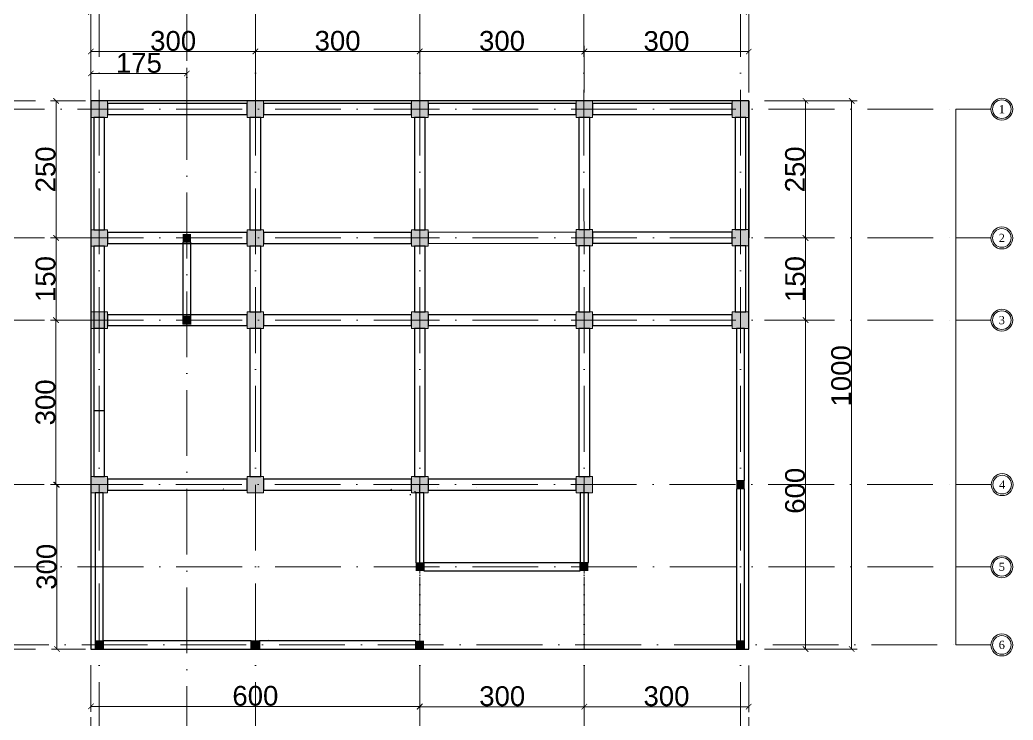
# Model space of a CAD drawing. Header units: millimetres. Extents: x -12161372 to 46643, y -9506984 to 15358.
# Drawn here: x 21559 to 23371, y 5162 to 6440 of the extents above; entities that cross this region are included whole.
import ezdxf

# ---------------------------------------------------------------- set-up
doc = ezdxf.new("R2010")
doc.units = ezdxf.units.MM
doc.linetypes.add('ACAD_ISO10W100', pattern=[18, 12, -3, 0, -3])
for name, color, linetype, lineweight in [('dimensi', 50, 'Continuous', 5), ('kolom', 150, 'Continuous', 13), ('teks', 255, 'Continuous', 5)]:
    doc.layers.add(name, color=color, linetype=linetype, lineweight=lineweight)
doc.layers.add('lahan', color=253, linetype='Continuous', plot=False)
for name, color, linetype in [('lantai', 9, 'Continuous'), ('RING BALOK', 7, 'Continuous'), ('sloof', 7, 'Continuous')]:
    doc.layers.add(name, color=color, linetype=linetype)
doc.styles.get("Standard").update_dxf_attribs({"font": 'arial.ttf'})
doc.styles.add('teks2', font='times.ttf', dxfattribs={"height": 15})
doc.dimstyles.new('ISO-25', dxfattribs={"dimtxt": 4.5, "dimasz": 10, "dimexe": 10, "dimexo": 10, "dimtad": 1, "dimtxsty": 'Standard', "dimblk": 'ARCHTICK', "dimcen": 2.5, "dimclrt": 256, "dimadec": 0, "dimazin": 0, "dimtfac": 1, "dimtmove": 0, "dimatfit": 3, "dimfxl": 75, "dimfxlon": 1, "dimtfillclr": 256, "dimlwd": -1, "dimlwe": -1, "dimarcsym": 0})

# ---------------------------------------------------------------- blocks, each defined once
blk = doc.blocks.new('_ArchTick')
at = {"color": 0, "linetype": 'ByBlock', "const_width": 0.15}
blk.add_lwpolyline([(-0.5, -0.5), (0.5, 0.5)], dxfattribs=at)
blk = doc.blocks.new('*D216')
at = {"layer": 'Defpoints', "color": 0, "ltscale": 10, "transparency": 16777216}
for p in [(22888.8, 6291.8), (22888.8, 5291.8), (23076.6, 5291.8)]:
    blk.add_point(p, dxfattribs=at)
at = {"layer": 'dimensi', "color": 0, "ltscale": 10, "transparency": 16777216}
for p, q in [((23001.6, 6291.8), (23086.6, 6291.8)), ((23076.6, 6291.8), (23076.6, 5291.8)), ((23001.6, 5291.8), (23086.6, 5291.8))]:
    blk.add_line(p, q, dxfattribs=at)
at = {"layer": 'dimensi', "color": 0, "ltscale": 10, "transparency": 16777216, "xscale": 10, "yscale": 10, "zscale": 10}
for p, rotation in [((23076.6, 6291.8), 90), ((23076.6, 5291.8), 270)]:
    blk.add_blockref('_ArchTick', p, dxfattribs=dict(at, rotation=rotation))
at = {"layer": 'dimensi', "ltscale": 10, "transparency": 16777216, "insert": (23057.6, 5790.2), "char_height": 4.5, "attachment_point": 5, "rotation": 90}
blk.add_mtext('{\\H8x;1000}', dxfattribs=at)
blk = doc.blocks.new('*D217')
at = {"layer": 'Defpoints', "color": 0, "ltscale": 10, "transparency": 16777216}
for p in [(22888.8, 5891.8), (22881.3, 5291.8), (22992.5, 5291.8)]:
    blk.add_point(p, dxfattribs=at)
at = {"layer": 'dimensi', "color": 0, "ltscale": 10, "transparency": 16777216}
for p, q in [((22917.5, 5891.8), (23002.5, 5891.8)), ((22992.5, 5891.8), (22992.5, 5291.8)), ((22917.5, 5291.8), (23002.5, 5291.8))]:
    blk.add_line(p, q, dxfattribs=at)
at = {"layer": 'dimensi', "color": 0, "ltscale": 10, "transparency": 16777216, "xscale": 10, "yscale": 10, "zscale": 10}
for p, rotation in [((22992.5, 5891.8), 90), ((22992.5, 5291.8), 270)]:
    blk.add_blockref('_ArchTick', p, dxfattribs=dict(at, rotation=rotation))
at = {"layer": 'dimensi', "ltscale": 10, "transparency": 16777216, "insert": (22973.5, 5580.5), "char_height": 4.5, "attachment_point": 5, "rotation": 90}
blk.add_mtext('{\\H8x;600}', dxfattribs=at)
blk = doc.blocks.new('*D218')
at = {"layer": 'Defpoints', "color": 0, "ltscale": 10, "transparency": 16777216}
for p in [(21988.8, 6382), (21688.8, 6291.8), (21988.8, 6291.8)]:
    blk.add_point(p, dxfattribs=at)
at = {"layer": 'dimensi', "color": 0, "ltscale": 10, "transparency": 16777216}
for p, q in [((21688.8, 6307), (21688.8, 6392)), ((21688.8, 6382), (21988.8, 6382)), ((21988.8, 6307), (21988.8, 6392))]:
    blk.add_line(p, q, dxfattribs=at)
at = {"layer": 'dimensi', "color": 0, "ltscale": 10, "transparency": 16777216, "xscale": 10, "yscale": 10, "zscale": 10, "rotation": 180}
blk.add_blockref('_ArchTick', (21688.8, 6382), dxfattribs=at)
at = {"layer": 'dimensi', "color": 0, "ltscale": 10, "transparency": 16777216, "xscale": 10, "yscale": 10, "zscale": 10}
blk.add_blockref('_ArchTick', (21988.8, 6382), dxfattribs=at)
at = {"layer": 'dimensi', "ltscale": 10, "transparency": 16777216, "insert": (21838.8, 6401), "char_height": 4.5, "attachment_point": 5}
blk.add_mtext('{\\H8x;300}', dxfattribs=at)
blk = doc.blocks.new('*D219')
at = {"layer": 'Defpoints', "color": 0, "ltscale": 10, "transparency": 16777216}
for p in [(22288.8, 6382.1), (21988.8, 6291.8), (22288.8, 6291.8)]:
    blk.add_point(p, dxfattribs=at)
at = {"layer": 'dimensi', "color": 0, "ltscale": 10, "transparency": 16777216}
for p, q in [((21988.8, 6307.1), (21988.8, 6392.1)), ((21988.8, 6382.1), (22288.8, 6382.1)), ((22288.8, 6307.1), (22288.8, 6392.1))]:
    blk.add_line(p, q, dxfattribs=at)
at = {"layer": 'dimensi', "color": 0, "ltscale": 10, "transparency": 16777216, "xscale": 10, "yscale": 10, "zscale": 10, "rotation": 180}
blk.add_blockref('_ArchTick', (21988.8, 6382.1), dxfattribs=at)
at = {"layer": 'dimensi', "color": 0, "ltscale": 10, "transparency": 16777216, "xscale": 10, "yscale": 10, "zscale": 10}
blk.add_blockref('_ArchTick', (22288.8, 6382.1), dxfattribs=at)
at = {"layer": 'dimensi', "ltscale": 10, "transparency": 16777216, "insert": (22138.8, 6401.2), "char_height": 4.5, "attachment_point": 5}
blk.add_mtext('{\\H8x;300}', dxfattribs=at)
blk = doc.blocks.new('*D220')
at = {"layer": 'Defpoints', "color": 0, "ltscale": 10, "transparency": 16777216}
for p in [(22588.8, 6382.1), (22288.8, 6291.8), (22588.8, 6291.8)]:
    blk.add_point(p, dxfattribs=at)
at = {"layer": 'dimensi', "color": 0, "ltscale": 10, "transparency": 16777216}
for p, q in [((22288.8, 6307.1), (22288.8, 6392.1)), ((22288.8, 6382.1), (22588.8, 6382.1)), ((22588.8, 6307.1), (22588.8, 6392.1))]:
    blk.add_line(p, q, dxfattribs=at)
at = {"layer": 'dimensi', "color": 0, "ltscale": 10, "transparency": 16777216, "xscale": 10, "yscale": 10, "zscale": 10, "rotation": 180}
blk.add_blockref('_ArchTick', (22288.8, 6382.1), dxfattribs=at)
at = {"layer": 'dimensi', "color": 0, "ltscale": 10, "transparency": 16777216, "xscale": 10, "yscale": 10, "zscale": 10}
blk.add_blockref('_ArchTick', (22588.8, 6382.1), dxfattribs=at)
at = {"layer": 'dimensi', "ltscale": 10, "transparency": 16777216, "insert": (22438.8, 6401.1), "char_height": 4.5, "attachment_point": 5}
blk.add_mtext('{\\H8x;300}', dxfattribs=at)
blk = doc.blocks.new('*D221')
at = {"layer": 'Defpoints', "color": 0, "ltscale": 10, "transparency": 16777216}
for p in [(22888.8, 6381.8), (22588.8, 6292.4), (22888.8, 6291.8)]:
    blk.add_point(p, dxfattribs=at)
at = {"layer": 'dimensi', "color": 0, "ltscale": 10, "transparency": 16777216}
for p, q in [((22588.8, 6306.8), (22588.8, 6391.8)), ((22588.8, 6381.8), (22888.8, 6381.8)), ((22888.8, 6306.8), (22888.8, 6391.8))]:
    blk.add_line(p, q, dxfattribs=at)
at = {"layer": 'dimensi', "color": 0, "ltscale": 10, "transparency": 16777216, "xscale": 10, "yscale": 10, "zscale": 10, "rotation": 180}
blk.add_blockref('_ArchTick', (22588.8, 6381.8), dxfattribs=at)
at = {"layer": 'dimensi', "color": 0, "ltscale": 10, "transparency": 16777216, "xscale": 10, "yscale": 10, "zscale": 10}
blk.add_blockref('_ArchTick', (22888.8, 6381.8), dxfattribs=at)
at = {"layer": 'dimensi', "ltscale": 10, "transparency": 16777216, "insert": (22738.8, 6400.8), "char_height": 4.5, "attachment_point": 5}
blk.add_mtext('{\\H8x;300}', dxfattribs=at)
blk = doc.blocks.new('*D222')
at = {"layer": 'Defpoints', "color": 0, "ltscale": 10, "transparency": 16777216}
for p in [(22888.8, 6454), (21688.8, 6291.8), (22888.8, 6291.8)]:
    blk.add_point(p, dxfattribs=at)
at = {"layer": 'dimensi', "color": 0, "ltscale": 10, "transparency": 16777216}
for p, q in [((21688.8, 6379), (21688.8, 6464)), ((21688.8, 6454), (22888.8, 6454)), ((22888.8, 6379), (22888.8, 6464))]:
    blk.add_line(p, q, dxfattribs=at)
at = {"layer": 'dimensi', "color": 0, "ltscale": 10, "transparency": 16777216, "xscale": 10, "yscale": 10, "zscale": 10, "rotation": 180}
blk.add_blockref('_ArchTick', (21688.8, 6454), dxfattribs=at)
at = {"layer": 'dimensi', "color": 0, "ltscale": 10, "transparency": 16777216, "xscale": 10, "yscale": 10, "zscale": 10}
blk.add_blockref('_ArchTick', (22888.8, 6454), dxfattribs=at)
at = {"layer": 'dimensi', "ltscale": 10, "transparency": 16777216, "insert": (22287.1, 6473), "char_height": 4.5, "attachment_point": 5}
blk.add_mtext('{\\H8x;1200}', dxfattribs=at)
blk = doc.blocks.new('*D215')
at = {"layer": 'Defpoints', "color": 0, "ltscale": 10, "transparency": 16777216}
for p in [(21688.8, 6291.8), (21625.3, 6041.8), (21688.8, 6041.8)]:
    blk.add_point(p, dxfattribs=at)
at = {"layer": 'dimensi', "color": 0, "ltscale": 10, "transparency": 16777216}
for p, q in [((21678.8, 6291.8), (21615.3, 6291.8)), ((21625.3, 6291.8), (21625.3, 6041.8)), ((21678.8, 6041.8), (21615.3, 6041.8))]:
    blk.add_line(p, q, dxfattribs=at)
at = {"layer": 'dimensi', "color": 0, "ltscale": 10, "transparency": 16777216, "xscale": 10, "yscale": 10, "zscale": 10}
for p, rotation in [((21625.3, 6291.8), 90), ((21625.3, 6041.8), 270)]:
    blk.add_blockref('_ArchTick', p, dxfattribs=dict(at, rotation=rotation))
at = {"layer": 'dimensi', "ltscale": 10, "transparency": 16777216, "insert": (21606.2, 6166.8), "char_height": 4.5, "attachment_point": 5, "rotation": 90}
blk.add_mtext('{\\H8x;250}', dxfattribs=at)
blk = doc.blocks.new('*D223')
at = {"layer": 'Defpoints', "color": 0, "ltscale": 10, "transparency": 16777216}
for p in [(21688.8, 5291.8), (22888.8, 5291.8), (22888.8, 5092.5)]:
    blk.add_point(p, dxfattribs=at)
at = {"layer": 'dimensi', "color": 0, "ltscale": 10, "transparency": 16777216}
for p, q in [((21688.8, 5167.5), (21688.8, 5082.5)), ((22888.8, 5167.5), (22888.8, 5082.5)), ((21688.8, 5092.5), (22888.8, 5092.5))]:
    blk.add_line(p, q, dxfattribs=at)
at = {"layer": 'dimensi', "color": 0, "ltscale": 10, "transparency": 16777216, "xscale": 10, "yscale": 10, "zscale": 10, "rotation": 180}
blk.add_blockref('_ArchTick', (21688.8, 5092.5), dxfattribs=at)
at = {"layer": 'dimensi', "color": 0, "ltscale": 10, "transparency": 16777216, "xscale": 10, "yscale": 10, "zscale": 10}
blk.add_blockref('_ArchTick', (22888.8, 5092.5), dxfattribs=at)
at = {"layer": 'dimensi', "ltscale": 10, "transparency": 16777216, "insert": (22293.6, 5111.5), "char_height": 4.5, "attachment_point": 5}
blk.add_mtext('{\\H8x;1200}', dxfattribs=at)
blk = doc.blocks.new('*D224')
at = {"layer": 'Defpoints', "color": 0, "ltscale": 10, "transparency": 16777216}
for p in [(21688.8, 5291.8), (22288.8, 5291.1), (21688.8, 5187.2)]:
    blk.add_point(p, dxfattribs=at)
at = {"layer": 'dimensi', "color": 0, "ltscale": 10, "transparency": 16777216}
for p, q in [((21688.8, 5262.2), (21688.8, 5177.2)), ((22288.8, 5262.2), (22288.8, 5177.2)), ((22288.8, 5187.2), (21688.8, 5187.2))]:
    blk.add_line(p, q, dxfattribs=at)
at = {"layer": 'dimensi', "color": 0, "ltscale": 10, "transparency": 16777216, "xscale": 10, "yscale": 10, "zscale": 10, "rotation": 180}
blk.add_blockref('_ArchTick', (21688.8, 5187.2), dxfattribs=at)
at = {"layer": 'dimensi', "color": 0, "ltscale": 10, "transparency": 16777216, "xscale": 10, "yscale": 10, "zscale": 10}
blk.add_blockref('_ArchTick', (22288.8, 5187.2), dxfattribs=at)
at = {"layer": 'dimensi', "ltscale": 10, "transparency": 16777216, "insert": (21988.8, 5206.2), "char_height": 4.5, "attachment_point": 5}
blk.add_mtext('{\\H8x;600}', dxfattribs=at)
blk = doc.blocks.new('*D225')
at = {"layer": 'Defpoints', "color": 0, "ltscale": 10, "transparency": 16777216}
for p in [(21688.8, 6041.8), (21625.2, 5891.8), (21688.8, 5891.8)]:
    blk.add_point(p, dxfattribs=at)
at = {"layer": 'dimensi', "color": 0, "ltscale": 10, "transparency": 16777216}
for p, q in [((21678.8, 6041.8), (21615.2, 6041.8)), ((21625.2, 6041.8), (21625.2, 5891.8)), ((21678.8, 5891.8), (21615.2, 5891.8))]:
    blk.add_line(p, q, dxfattribs=at)
at = {"layer": 'dimensi', "color": 0, "ltscale": 10, "transparency": 16777216, "xscale": 10, "yscale": 10, "zscale": 10}
for p, rotation in [((21625.2, 6041.8), 90), ((21625.2, 5891.8), 270)]:
    blk.add_blockref('_ArchTick', p, dxfattribs=dict(at, rotation=rotation))
at = {"layer": 'dimensi', "ltscale": 10, "transparency": 16777216, "insert": (21606.2, 5966.8), "char_height": 4.5, "attachment_point": 5, "rotation": 90}
blk.add_mtext('{\\H8x;150}', dxfattribs=at)
blk = doc.blocks.new('*D226')
at = {"layer": 'Defpoints', "color": 0, "ltscale": 10, "transparency": 16777216}
for p in [(21688.8, 5891.8), (21625, 5591.8), (21688.8, 5591.8)]:
    blk.add_point(p, dxfattribs=at)
at = {"layer": 'dimensi', "color": 0, "ltscale": 10, "transparency": 16777216}
for p, q in [((21678.8, 5891.8), (21615, 5891.8)), ((21625, 5891.8), (21625, 5591.8)), ((21678.8, 5591.8), (21615, 5591.8))]:
    blk.add_line(p, q, dxfattribs=at)
at = {"layer": 'dimensi', "color": 0, "ltscale": 10, "transparency": 16777216, "xscale": 10, "yscale": 10, "zscale": 10}
for p, rotation in [((21625, 5891.8), 90), ((21625, 5591.8), 270)]:
    blk.add_blockref('_ArchTick', p, dxfattribs=dict(at, rotation=rotation))
at = {"layer": 'dimensi', "ltscale": 10, "transparency": 16777216, "insert": (21605.9, 5741.8), "char_height": 4.5, "attachment_point": 5, "rotation": 90}
blk.add_mtext('{\\H8x;300}', dxfattribs=at)
blk = doc.blocks.new('*D227')
at = {"layer": 'Defpoints', "color": 0, "ltscale": 10, "transparency": 16777216}
for p in [(21688.8, 5591.8), (21626.9, 5291.8), (21688.8, 5291.8)]:
    blk.add_point(p, dxfattribs=at)
at = {"layer": 'dimensi', "color": 0, "ltscale": 10, "transparency": 16777216}
for p, q in [((21678.8, 5591.8), (21616.9, 5591.8)), ((21626.9, 5591.8), (21626.9, 5291.8)), ((21678.8, 5291.8), (21616.9, 5291.8))]:
    blk.add_line(p, q, dxfattribs=at)
at = {"layer": 'dimensi', "color": 0, "ltscale": 10, "transparency": 16777216, "xscale": 10, "yscale": 10, "zscale": 10}
for p, rotation in [((21626.9, 5591.8), 90), ((21626.9, 5291.8), 270)]:
    blk.add_blockref('_ArchTick', p, dxfattribs=dict(at, rotation=rotation))
at = {"layer": 'dimensi', "ltscale": 10, "transparency": 16777216, "insert": (21607.9, 5441.8), "char_height": 4.5, "attachment_point": 5, "rotation": 90}
blk.add_mtext('{\\H8x;300}', dxfattribs=at)
blk = doc.blocks.new('*D228')
at = {"layer": 'Defpoints', "color": 0, "ltscale": 10, "transparency": 16777216}
for p in [(22888.8, 6291.8), (22888.8, 6041.8), (22992.4, 6041.8)]:
    blk.add_point(p, dxfattribs=at)
at = {"layer": 'dimensi', "color": 0, "ltscale": 10, "transparency": 16777216}
for p, q in [((22917.4, 6291.8), (23002.4, 6291.8)), ((22992.4, 6291.8), (22992.4, 6041.8)), ((22917.4, 6041.8), (23002.4, 6041.8))]:
    blk.add_line(p, q, dxfattribs=at)
at = {"layer": 'dimensi', "color": 0, "ltscale": 10, "transparency": 16777216, "xscale": 10, "yscale": 10, "zscale": 10}
for p, rotation in [((22992.4, 6291.8), 90), ((22992.4, 6041.8), 270)]:
    blk.add_blockref('_ArchTick', p, dxfattribs=dict(at, rotation=rotation))
at = {"layer": 'dimensi', "ltscale": 10, "transparency": 16777216, "insert": (22973.4, 6166.8), "char_height": 4.5, "attachment_point": 5, "rotation": 90}
blk.add_mtext('{\\H8x;250}', dxfattribs=at)
blk = doc.blocks.new('*D229')
at = {"layer": 'Defpoints', "color": 0, "ltscale": 10, "transparency": 16777216}
for p in [(22888.8, 6041.8), (22888.8, 5891.8), (22992.7, 5891.8)]:
    blk.add_point(p, dxfattribs=at)
at = {"layer": 'dimensi', "color": 0, "ltscale": 10, "transparency": 16777216}
for p, q in [((22917.7, 6041.8), (23002.7, 6041.8)), ((22992.7, 6041.8), (22992.7, 5891.8)), ((22917.7, 5891.8), (23002.7, 5891.8))]:
    blk.add_line(p, q, dxfattribs=at)
at = {"layer": 'dimensi', "color": 0, "ltscale": 10, "transparency": 16777216, "xscale": 10, "yscale": 10, "zscale": 10}
for p, rotation in [((22992.7, 6041.8), 90), ((22992.7, 5891.8), 270)]:
    blk.add_blockref('_ArchTick', p, dxfattribs=dict(at, rotation=rotation))
at = {"layer": 'dimensi', "ltscale": 10, "transparency": 16777216, "insert": (22973.7, 5966.8), "char_height": 4.5, "attachment_point": 5, "rotation": 90}
blk.add_mtext('{\\H8x;150}', dxfattribs=at)
blk = doc.blocks.new('*D230')
at = {"layer": 'Defpoints', "color": 0, "ltscale": 10, "transparency": 16777216}
for p in [(21863.8, 6341.9), (21863.8, 6041.8), (21688.8, 5869.3)]:
    blk.add_point(p, dxfattribs=at)
at = {"layer": 'dimensi', "color": 0, "ltscale": 10, "transparency": 16777216}
for p, q in [((21688.8, 6266.9), (21688.8, 6351.9)), ((21863.8, 6266.9), (21863.8, 6351.9)), ((21688.8, 6341.9), (21863.8, 6341.9))]:
    blk.add_line(p, q, dxfattribs=at)
at = {"layer": 'dimensi', "color": 0, "ltscale": 10, "transparency": 16777216, "xscale": 10, "yscale": 10, "zscale": 10, "rotation": 180}
blk.add_blockref('_ArchTick', (21688.8, 6341.9), dxfattribs=at)
at = {"layer": 'dimensi', "color": 0, "ltscale": 10, "transparency": 16777216, "xscale": 10, "yscale": 10, "zscale": 10}
blk.add_blockref('_ArchTick', (21863.8, 6341.9), dxfattribs=at)
at = {"layer": 'dimensi', "ltscale": 10, "transparency": 16777216, "insert": (21776.3, 6360.9), "char_height": 4.5, "attachment_point": 5}
blk.add_mtext('{\\H8x;175}', dxfattribs=at)
blk = doc.blocks.new('*D231')
at = {"layer": 'Defpoints', "color": 0, "ltscale": 10, "transparency": 16777216}
for p in [(21688.8, 6291.8), (21513, 5291.8), (21696.3, 5291.8)]:
    blk.add_point(p, dxfattribs=at)
at = {"layer": 'dimensi', "color": 0, "ltscale": 10, "transparency": 16777216}
for p, q in [((21588, 6291.8), (21503, 6291.8)), ((21513, 6291.8), (21513, 5291.8)), ((21588, 5291.8), (21503, 5291.8))]:
    blk.add_line(p, q, dxfattribs=at)
at = {"layer": 'dimensi', "color": 0, "ltscale": 10, "transparency": 16777216, "xscale": 10, "yscale": 10, "zscale": 10}
for p, rotation in [((21513, 6291.8), 90), ((21513, 5291.8), 270)]:
    blk.add_blockref('_ArchTick', p, dxfattribs=dict(at, rotation=rotation))
at = {"layer": 'dimensi', "ltscale": 10, "transparency": 16777216, "insert": (21494, 5791.8), "char_height": 4.5, "attachment_point": 5, "rotation": 90}
blk.add_mtext('{\\H8x;1000}', dxfattribs=at)
blk = doc.blocks.new('*D232')
at = {"layer": 'Defpoints', "color": 0, "ltscale": 10, "transparency": 16777216}
for p in [(22588.8, 5291.1), (22888.8, 5291.1), (22588.8, 5186.6)]:
    blk.add_point(p, dxfattribs=at)
at = {"layer": 'dimensi', "color": 0, "ltscale": 10, "transparency": 16777216}
for p, q in [((22588.8, 5261.6), (22588.8, 5176.6)), ((22888.8, 5261.6), (22888.8, 5176.6)), ((22888.8, 5186.6), (22588.8, 5186.6))]:
    blk.add_line(p, q, dxfattribs=at)
at = {"layer": 'dimensi', "color": 0, "ltscale": 10, "transparency": 16777216, "xscale": 10, "yscale": 10, "zscale": 10, "rotation": 180}
blk.add_blockref('_ArchTick', (22588.8, 5186.6), dxfattribs=at)
at = {"layer": 'dimensi', "color": 0, "ltscale": 10, "transparency": 16777216, "xscale": 10, "yscale": 10, "zscale": 10}
blk.add_blockref('_ArchTick', (22888.8, 5186.6), dxfattribs=at)
at = {"layer": 'dimensi', "ltscale": 10, "transparency": 16777216, "insert": (22738.8, 5205.6), "char_height": 4.5, "attachment_point": 5}
blk.add_mtext('{\\H8x;300}', dxfattribs=at)
blk = doc.blocks.new('*D233')
at = {"layer": 'Defpoints', "color": 0, "ltscale": 10, "transparency": 16777216}
for p in [(22288.8, 5291.1), (22588.8, 5291.1), (22288.8, 5186.6)]:
    blk.add_point(p, dxfattribs=at)
at = {"layer": 'dimensi', "color": 0, "ltscale": 10, "transparency": 16777216}
for p, q in [((22288.8, 5261.6), (22288.8, 5176.6)), ((22588.8, 5261.6), (22588.8, 5176.6)), ((22588.8, 5186.6), (22288.8, 5186.6))]:
    blk.add_line(p, q, dxfattribs=at)
at = {"layer": 'dimensi', "color": 0, "ltscale": 10, "transparency": 16777216, "xscale": 10, "yscale": 10, "zscale": 10, "rotation": 180}
blk.add_blockref('_ArchTick', (22288.8, 5186.6), dxfattribs=at)
at = {"layer": 'dimensi', "color": 0, "ltscale": 10, "transparency": 16777216, "xscale": 10, "yscale": 10, "zscale": 10}
blk.add_blockref('_ArchTick', (22588.8, 5186.6), dxfattribs=at)
at = {"layer": 'dimensi', "ltscale": 10, "transparency": 16777216, "insert": (22439.1, 5205.6), "char_height": 4.5, "attachment_point": 5}
blk.add_mtext('{\\H8x;300}', dxfattribs=at)

msp = doc.modelspace()

# ---------------------------------------------------------------- hatches: boundary and pattern name
at = {"layer": 'kolom'}
h = msp.add_hatch(color=256, dxfattribs=at)
h.dxf.hatch_style = 1
h.paths.add_polyline_path([(21718.825, 6261.755), (21718.825, 6291.755), (21688.825, 6291.755), (21688.825, 6261.755)])
h = msp.add_hatch(color=256, dxfattribs=at)
h.dxf.hatch_style = 1
h.paths.add_polyline_path([(22003.825, 6261.755), (22003.825, 6291.755), (21973.825, 6291.755), (21973.825, 6261.755)])
h = msp.add_hatch(color=256, dxfattribs=at)
h.dxf.hatch_style = 1
h.paths.add_polyline_path([(22303.825, 6261.755), (22303.825, 6291.755), (22273.825, 6291.755), (22273.825, 6261.755)])
h = msp.add_hatch(color=256, dxfattribs=at)
h.dxf.hatch_style = 1
h.paths.add_polyline_path([(22603.825, 6261.755), (22603.825, 6291.755), (22573.825, 6291.755), (22573.825, 6261.755)])
h = msp.add_hatch(color=256, dxfattribs=at)
h.dxf.hatch_style = 1
h.paths.add_polyline_path([(22888.825, 6261.755), (22888.825, 6291.755), (22858.825, 6291.755), (22858.825, 6261.755)])
h = msp.add_hatch(color=256, dxfattribs=at)
h.dxf.hatch_style = 1
h.paths.add_polyline_path([(21718.825, 6026.755), (21718.825, 6056.755), (21688.825, 6056.755), (21688.825, 6026.755)])
h = msp.add_hatch(color=256, dxfattribs=at)
h.dxf.hatch_style = 1
h.paths.add_polyline_path([(22003.825, 6026.83), (22003.825, 6056.83), (21973.825, 6056.83), (21973.825, 6026.83)])
h = msp.add_hatch(color=256, dxfattribs=at)
h.dxf.hatch_style = 1
h.paths.add_polyline_path([(22303.825, 6026.823), (22303.825, 6056.823), (22273.825, 6056.823), (22273.825, 6026.823)])
h = msp.add_hatch(color=256, dxfattribs=at)
h.dxf.hatch_style = 1
h.paths.add_polyline_path([(22603.825, 6027.148), (22603.825, 6057.148), (22573.825, 6057.148), (22573.825, 6027.148)])
h = msp.add_hatch(color=256, dxfattribs=at)
h.dxf.hatch_style = 1
h.paths.add_polyline_path([(22888.825, 6027.148), (22888.825, 6057.148), (22858.825, 6057.148), (22858.825, 6027.148)])
h = msp.add_hatch(color=256, dxfattribs=at)
h.dxf.hatch_style = 1
h.paths.add_polyline_path([(21871.283, 6049.253), (21856.283, 6049.253), (21856.283, 6034.253), (21871.283, 6034.253)])
h = msp.add_hatch(color=256, dxfattribs=at)
h.dxf.hatch_style = 1
h.paths.add_polyline_path([(21718.825, 5876.755), (21718.825, 5906.755), (21688.825, 5906.755), (21688.825, 5876.755)])
h = msp.add_hatch(color=256, dxfattribs=at)
h.dxf.hatch_style = 1
h.paths.add_polyline_path([(21871.35, 5899.247), (21856.35, 5899.247), (21856.35, 5884.247), (21871.35, 5884.247)])
h = msp.add_hatch(color=256, dxfattribs=at)
h.dxf.hatch_style = 1
h.paths.add_polyline_path([(22003.825, 5876.755), (22003.825, 5906.755), (21973.825, 5906.755), (21973.825, 5876.755)])
h = msp.add_hatch(color=256, dxfattribs=at)
h.dxf.hatch_style = 1
h.paths.add_polyline_path([(22303.825, 5876.755), (22303.825, 5906.755), (22273.825, 5906.755), (22273.825, 5876.755)])
h = msp.add_hatch(color=256, dxfattribs=at)
h.dxf.hatch_style = 1
h.paths.add_polyline_path([(22603.825, 5876.755), (22603.825, 5906.755), (22573.825, 5906.755), (22573.825, 5876.755)])
h = msp.add_hatch(color=256, dxfattribs=at)
h.dxf.hatch_style = 1
h.paths.add_polyline_path([(22888.825, 5876.755), (22888.825, 5906.755), (22858.825, 5906.755), (22858.825, 5876.755)])
h = msp.add_hatch(color=256, dxfattribs=at)
h.dxf.hatch_style = 1
h.paths.add_polyline_path([(21718.825, 5576.755), (21718.825, 5606.755), (21688.825, 5606.755), (21688.825, 5576.755)])
h = msp.add_hatch(color=256, dxfattribs=at)
h.dxf.hatch_style = 1
h.paths.add_polyline_path([(22003.825, 5576.755), (22003.825, 5606.755), (21973.825, 5606.755), (21973.825, 5576.755)])
h = msp.add_hatch(color=256, dxfattribs=at)
h.dxf.hatch_style = 1
h.paths.add_polyline_path([(22303.825, 5576.755), (22303.825, 5606.755), (22273.825, 5606.755), (22273.825, 5576.755)])
h = msp.add_hatch(color=256, dxfattribs=at)
h.dxf.hatch_style = 1
h.paths.add_polyline_path([(22303.825, 5606.755), (22273.825, 5606.755), (22273.825, 5576.755), (22303.825, 5576.755)])
h = msp.add_hatch(color=256, dxfattribs=at)
h.dxf.hatch_style = 1
h.paths.add_polyline_path([(22603.825, 5576.755), (22603.825, 5606.755), (22573.825, 5606.755), (22573.825, 5576.755)])
h = msp.add_hatch(color=256, dxfattribs=at)
h.dxf.hatch_style = 1
h.paths.add_polyline_path([(22881.33, 5599.255), (22866.33, 5599.255), (22866.33, 5584.255), (22881.33, 5584.255)])
h = msp.add_hatch(color=256, dxfattribs=at)
h.dxf.hatch_style = 1
h.paths.add_polyline_path([(22296.325, 5449.277), (22281.325, 5449.277), (22281.325, 5434.277), (22296.325, 5434.277)])
h = msp.add_hatch(color=256, dxfattribs=at)
h.dxf.hatch_style = 1
h.paths.add_polyline_path([(22296.325, 5449.255), (22281.325, 5449.255), (22281.325, 5434.255), (22296.325, 5434.255)])
h = msp.add_hatch(color=256, dxfattribs=at)
h.dxf.hatch_style = 1
h.paths.add_polyline_path([(22596.325, 5449.255), (22581.325, 5449.255), (22581.325, 5434.255), (22596.325, 5434.255)])
h = msp.add_hatch(color=256, dxfattribs=at)
h.dxf.hatch_style = 1
h.paths.add_polyline_path([(22596.335, 5449.364), (22581.335, 5449.364), (22581.335, 5434.364), (22596.335, 5434.364)])
h = msp.add_hatch(color=256, dxfattribs=at)
h.dxf.hatch_style = 1
h.paths.add_polyline_path([(21711.325, 5306.755), (21696.325, 5306.755), (21696.325, 5291.755), (21711.325, 5291.755)])
h = msp.add_hatch(color=256, dxfattribs=at)
h.dxf.hatch_style = 1
h.paths.add_polyline_path([(21996.325, 5306.755), (21981.325, 5306.755), (21981.325, 5291.755), (21996.325, 5291.755)])
h = msp.add_hatch(color=256, dxfattribs=at)
h.dxf.hatch_style = 1
h.paths.add_polyline_path([(22296.331, 5306.755), (22281.331, 5306.755), (22281.331, 5291.755), (22296.331, 5291.755)])
h = msp.add_hatch(color=256, dxfattribs=at)
h.dxf.hatch_style = 1
h.paths.add_polyline_path([(22881.325, 5306.755), (22866.325, 5306.755), (22866.325, 5291.755), (22881.325, 5291.755)])

# ---------------------------------------------------------------- linework, layer by layer
for p, q in [((21871.334, 5899.247), (21871.334, 5884.247)), ((21871.334, 5898.87), (21871.334, 5883.87)), ((22588.825, 5906.755), (22588.825, 5876.755)), ((22288.825, 5606.755), (22288.825, 5576.755)), ((22588.825, 5606.755), (22588.825, 5576.755)), ((21711.325, 5306.755), (21711.325, 5291.755)), ((21996.325, 5306.755), (21996.325, 5291.755)), ((22881.325, 5306.755), (22881.325, 5291.755))]:
    msp.add_line(p, q, dxfattribs=at)
for points in [[(21688.825, 6261.755), (21718.825, 6261.755), (21718.825, 6291.755), (21688.825, 6291.755)], [(21973.825, 6261.755), (22003.825, 6261.755), (22003.825, 6291.755), (21973.825, 6291.755)], [(22273.825, 6261.755), (22303.825, 6261.755), (22303.825, 6291.755), (22273.825, 6291.755)], [(22573.825, 6261.755), (22603.825, 6261.755), (22603.825, 6291.755), (22573.825, 6291.755)], [(22858.825, 6261.755), (22888.825, 6261.755), (22888.825, 6291.755), (22858.825, 6291.755)], [(21688.825, 6026.755), (21718.825, 6026.755), (21718.825, 6056.755), (21688.825, 6056.755)], [(21973.825, 6026.83), (22003.825, 6026.83), (22003.825, 6056.83), (21973.825, 6056.83)], [(22273.825, 6026.823), (22303.825, 6026.823), (22303.825, 6056.823), (22273.825, 6056.823)], [(22573.825, 6027.148), (22603.825, 6027.148), (22603.825, 6057.148), (22573.825, 6057.148)], [(22858.825, 6027.148), (22888.825, 6027.148), (22888.825, 6057.148), (22858.825, 6057.148)], [(21688.825, 5876.755), (21718.825, 5876.755), (21718.825, 5906.755), (21688.825, 5906.755)], [(21856.334, 5884.247), (21871.334, 5884.247), (21871.334, 5899.247), (21856.334, 5899.247)], [(21973.825, 5876.755), (22003.825, 5876.755), (22003.825, 5906.755), (21973.825, 5906.755)], [(22273.825, 5876.755), (22303.825, 5876.755), (22303.825, 5906.755), (22273.825, 5906.755)], [(22573.825, 5876.755), (22603.825, 5876.755), (22603.825, 5906.755), (22573.825, 5906.755)], [(22858.825, 5876.755), (22888.825, 5876.755), (22888.825, 5906.755), (22858.825, 5906.755)], [(21688.825, 5576.755), (21718.825, 5576.755), (21718.825, 5606.755), (21688.825, 5606.755)], [(21973.825, 5576.755), (22003.825, 5576.755), (22003.825, 5606.755), (21973.825, 5606.755)], [(22273.825, 5576.755), (22303.825, 5576.755), (22303.825, 5606.755), (22273.825, 5606.755)], [(22573.825, 5576.755), (22603.825, 5576.755), (22603.825, 5606.755), (22573.825, 5606.755)], [(21696.325, 5291.755), (21711.325, 5291.755), (21711.325, 5306.755), (21696.325, 5306.755)], [(21981.325, 5291.755), (21996.325, 5291.755), (21996.325, 5306.755), (21981.325, 5306.755)], [(22866.325, 5291.755), (22881.325, 5291.755), (22881.325, 5306.755), (22866.325, 5306.755)]]:
    msp.add_lwpolyline(points, close=True, dxfattribs=at)
at = {"layer": 'lahan', "ltscale": 10}
msp.add_line((22888.825, 6291.755), (22888.825, 6041.755), dxfattribs=at)
at = {"layer": 'lantai'}
for p, q in [((22288.825, 5441.755), (22288.825, 5591.755)), ((22588.825, 5441.755), (22588.825, 5591.755))]:
    msp.add_line(p, q, dxfattribs=at)
at = {"layer": 'lantai', "lineweight": 0}
for p, q in [((22303.825, 5584.255), (22303.825, 5576.755)), ((22320.826, 5586.272), (22320.826, 5586.271)), ((22391.826, 5586.272), (22391.826, 5586.272)), ((22573.825, 5576.755), (22573.825, 5586.255)), ((22303.825, 5576.755), (22288.825, 5576.755)), ((22588.825, 5576.755), (22573.825, 5576.755))]:
    msp.add_line(p, q, dxfattribs=at)
at = {"layer": 'lantai', "color": 9, "lineweight": 0}
for p, q in [((22288.825, 5576.755), (22288.825, 5441.755)), ((22588.825, 5441.755), (22588.825, 5576.755))]:
    msp.add_line(p, q, dxfattribs=at)
at = {"layer": 'lantai', "linetype": 'ACAD_ISO10W100', "lineweight": 0}
for p, q in [((22288.825, 5441.755), (22288.825, 5306.748)), ((22588.825, 5441.755), (22588.825, 5291.755))]:
    msp.add_line(p, q, dxfattribs=at)
at = {"layer": 'lantai'}
msp.add_lwpolyline([(21688.825, 5291.755), (22888.825, 5291.755), (22888.825, 6291.755), (21688.825, 6291.755)], close=True, dxfattribs=at)
at = {"layer": 'RING BALOK', "linetype": 'Continuous'}
for p, q in [((21930.669, 5583.264), (21930.104, 5584.111)), ((22237.33, 5582.498), (22236.766, 5583.346)), ((22272.47, 5572.883), (22270.488, 5573.094)), ((22280.966, 5576.991), (22280.169, 5579.569)), ((22012.593, 5309.663), (22012.584, 5309.953))]:
    msp.add_line(p, q, dxfattribs=at)
at = {"layer": 'sloof', "ltscale": 10}
for points in [[(21973.825, 6266.755), (21973.825, 6286.755), (21718.825, 6286.755), (21718.825, 6266.755)], [(22273.825, 6266.755), (22273.825, 6286.755), (22003.825, 6286.755), (22003.825, 6266.755)], [(22573.825, 6266.755), (22573.825, 6286.755), (22303.825, 6286.755), (22303.825, 6266.755)], [(22858.825, 6266.755), (22858.825, 6286.755), (22603.825, 6286.755), (22603.825, 6266.755)], [(21693.825, 6056.755), (21713.825, 6056.755), (21713.825, 6261.755), (21693.825, 6261.755)], [(21978.825, 6056.83), (21998.825, 6056.83), (21998.825, 6261.755), (21978.825, 6261.755)], [(22278.825, 6056.823), (22298.825, 6056.823), (22298.825, 6261.755), (22278.825, 6261.755)], [(22578.825, 6057.148), (22598.825, 6057.148), (22598.825, 6261.755), (22578.825, 6261.755)], [(22863.825, 6057.148), (22883.825, 6057.148), (22883.825, 6261.755), (22863.825, 6261.755)], [(22573.825, 6032.148), (22573.825, 6052.148), (22303.825, 6051.823), (22303.825, 6031.823)], [(22858.825, 6032.148), (22858.825, 6052.148), (22603.825, 6052.148), (22603.825, 6032.148)], [(21973.825, 6031.823), (21973.825, 6051.823), (21718.825, 6051.755), (21718.825, 6031.755)], [(21856.283, 5899.247), (21871.283, 5899.247), (21871.283, 6034.173), (21856.283, 6034.173)], [(22273.825, 6031.823), (22273.825, 6051.823), (22003.825, 6051.823), (22003.825, 6031.823)], [(21693.825, 5726.755), (21713.825, 5726.755), (21713.825, 6026.755), (21693.825, 6026.755)], [(21978.825, 5906.755), (21998.825, 5906.755), (21998.825, 6026.83), (21978.825, 6026.83)], [(22278.825, 5906.755), (22298.825, 5906.755), (22298.825, 6026.823), (22278.825, 6026.823)], [(22578.825, 5906.755), (22598.825, 5906.755), (22598.825, 6027.148), (22578.825, 6027.148)], [(22863.825, 5906.755), (22883.825, 5906.755), (22883.825, 6027.148), (22863.825, 6027.148)], [(21973.825, 5881.755), (21973.825, 5901.755), (21718.825, 5901.755), (21718.825, 5881.755)], [(22273.825, 5881.755), (22273.825, 5901.755), (22003.825, 5901.755), (22003.825, 5881.755)], [(22573.825, 5881.755), (22573.825, 5901.755), (22303.825, 5901.755), (22303.825, 5881.755)], [(22858.825, 5881.755), (22858.825, 5901.755), (22603.825, 5901.755), (22603.825, 5881.755)], [(21693.825, 5606.755), (21713.825, 5606.755), (21713.825, 5876.755), (21693.825, 5876.755)], [(21978.825, 5606.755), (21998.825, 5606.755), (21998.825, 5876.755), (21978.825, 5876.755)], [(22278.825, 5606.755), (22298.825, 5606.755), (22298.825, 5876.755), (22278.825, 5876.755)], [(22578.825, 5606.755), (22598.825, 5606.755), (22598.825, 5876.755), (22578.825, 5876.755)], [(22866.304, 5599.29), (22881.304, 5599.29), (22881.325, 5876.755), (22866.325, 5876.755)], [(21973.825, 5581.755), (21973.825, 5601.755), (21718.825, 5601.755), (21718.825, 5581.755)], [(22273.825, 5581.755), (22273.825, 5601.755), (22003.825, 5601.755), (22003.825, 5581.755)], [(22573.825, 5581.755), (22573.825, 5601.755), (22303.825, 5601.755), (22303.825, 5581.755)], [(22866.325, 5306.755), (22881.325, 5306.755), (22881.346, 5584.221), (22866.346, 5584.221)], [(21696.325, 5306.755), (21711.325, 5306.755), (21711.325, 5576.755), (21696.325, 5576.755)], [(22281.325, 5449.209), (22296.325, 5449.209), (22296.325, 5576.755), (22281.325, 5576.755)], [(22581.325, 5449.361), (22596.325, 5449.361), (22596.325, 5576.755), (22581.325, 5576.755)], [(22581.325, 5434.255), (22581.325, 5449.255), (22296.334, 5449.255), (22296.334, 5434.255)], [(21981.325, 5291.755), (21981.325, 5306.755), (21711.325, 5306.755), (21711.325, 5291.755)], [(22281.341, 5291.68), (22281.341, 5306.68), (21996.325, 5306.755), (21996.325, 5291.755)]]:
    msp.add_lwpolyline(points, close=True, dxfattribs=at)
at = {"layer": 'teks', "linetype": 'ACAD_ISO10W100', "lineweight": 0, "ltscale": 10, "transparency": 33554687}
for p, q in [((21703.825, 6492.081), (21703.825, 5034.018)), ((21988.964, 6492.081), (21989.249, 5022.082)), ((22288.683, 6492.081), (22288.967, 5022.082)), ((22588.107, 6492.081), (22588.825, 5023.223)), ((22873.54, 6492.081), (22873.81, 5034.018)), ((21863.972, 6484.573), (21863.972, 5027.135)), ((21304.299, 6276.755), (23266.604, 6276.755)), ((21304.299, 6041.755), (23266.604, 6041.755)), ((21304.299, 5891.755), (23266.604, 5891.755)), ((21303.674, 5591.755), (23265.979, 5591.755)), ((21304.299, 5441.755), (23243.479, 5441.755)), ((21311.799, 5299.255), (23274.104, 5299.255))]:
    msp.add_line(p, q, dxfattribs=at)
at = {"layer": 'teks', "ltscale": 10}
msp.add_line((23266.604, 6276.755), (23266.604, 5299.255), dxfattribs=at)
msp.add_line((23266.604, 6276.755), (23266.604, 5299.255), dxfattribs=at)
at = {"layer": 'teks', "ltscale": 0.8}
for p, q in [((23266.604, 6276.755), (23330.561, 6276.755)), ((23266.604, 6041.755), (23330.561, 6041.755)), ((23266.604, 5891.755), (23330.561, 5891.755)), ((23267.229, 5591.755), (23331.186, 5591.755)), ((23266.604, 5441.757), (23330.561, 5441.757)), ((23266.604, 5299.255), (23330.561, 5299.255))]:
    msp.add_line(p, q, dxfattribs=at)
at = {"layer": 'teks'}
for centre, radius in [((23350.561, 6276.755), 20), ((23350.561, 6276.755), 17), ((23350.561, 6041.755), 20), ((23350.561, 6041.755), 17), ((23350.561, 5891.755), 20), ((23350.561, 5891.755), 17), ((23351.186, 5591.755), 20), ((23351.186, 5591.755), 17), ((23350.561, 5441.757), 20), ((23350.561, 5441.757), 17), ((23350.561, 5299.255), 20), ((23350.561, 5299.255), 17)]:
    msp.add_circle(centre, radius, dxfattribs=at)

# ---------------------------------------------------------------- texts
at = {"layer": 'teks', "char_height": 15, "attachment_point": 5, "style": 'teks2'}
for s, insert in [('1', (23350.561, 6276.755)), ('2', (23350.561, 6041.755)), ('3', (23350.561, 5891.755)), ('4', (23351.186, 5591.755)), ('5', (23350.561, 5441.757)), ('6', (23350.561, 5299.255))]:
    msp.add_mtext_dynamic_manual_height_columns(s, width=35.65071, gutter_width=15, heights=[0], dxfattribs=dict(at, insert=insert))

# ---------------------------------------------------------------- dimensions: what is measured, and where the dimension line sits
at = {"layer": 'dimensi', "ltscale": 10}
for base, p1, p2, picture, middle in [((22888.825, 6454.017), (21688.825, 6291.755), (22888.825, 6291.755), '*D222', (22287.069, 6454.017)), ((22888.825, 5092.521), (21688.825, 5291.755), (22888.825, 5291.755), '*D223', (22293.57, 5092.521)), ((22288.825, 5186.624), (22588.825, 5291.13), (22288.825, 5291.13), '*D233', (22439.132, 5186.624))]:
    dim = msp.add_linear_dim(base=base, p1=p1, p2=p2, text='{\\H8x;<>}', dimstyle='ISO-25', dxfattribs=at)
    dim.commit()
    dim.dimension.update_dxf_attribs({"geometry": picture, "text_midpoint": middle, "dimtype": 160})
for base, p1, p2, picture, middle in [((21988.825, 6381.965), (21688.825, 6291.755), (21988.825, 6291.755), '*D218', (21838.825, 6400.983)), ((22288.825, 6382.14), (21988.825, 6291.755), (22288.825, 6291.755), '*D219', (22138.825, 6401.158)), ((22588.825, 6382.078), (22288.825, 6291.755), (22588.825, 6291.755), '*D220', (22438.825, 6401.096)), ((22888.825, 6381.83), (22588.825, 6292.38), (22888.825, 6291.755), '*D221', (22738.825, 6400.848)), ((21863.825, 6341.855), (21688.825, 5869.32), (21863.825, 6041.755), '*D230', (21776.325, 6360.861)), ((21688.825, 5187.197), (22288.825, 5291.13), (21688.825, 5291.755), '*D224', (21988.825, 5206.203)), ((22588.825, 5186.624), (22888.825, 5291.13), (22588.825, 5291.13), '*D232', (22738.825, 5205.641))]:
    dim = msp.add_linear_dim(base=base, p1=p1, p2=p2, text='{\\H8x;<>}', dimstyle='ISO-25', dxfattribs=at)
    dim.commit()
    dim.dimension.update_dxf_attribs({"geometry": picture, "text_midpoint": middle})
for base, p1, p2, picture, middle in [((21513.042, 5291.755), (21688.825, 6291.755), (21696.325, 5291.755), '*D231', (21494.037, 5791.755)), ((21625.251, 6041.755), (21688.825, 6291.755), (21688.825, 6041.755), '*D215', (21606.246, 6166.755)), ((22992.438, 6041.755), (22888.825, 6291.755), (22888.825, 6041.755), '*D228', (22973.432, 6166.755)), ((21625.18, 5891.755), (21688.825, 6041.755), (21688.825, 5891.755), '*D225', (21606.174, 5966.755)), ((21624.963, 5591.755), (21688.825, 5891.755), (21688.825, 5591.755), '*D226', (21605.945, 5741.755)), ((21626.876, 5291.755), (21688.825, 5591.755), (21688.825, 5291.755), '*D227', (21607.858, 5441.755))]:
    dim = msp.add_linear_dim(base=base, p1=p1, p2=p2, angle=90, text='{\\H8x;<>}', dimstyle='ISO-25', dxfattribs=at)
    dim.commit()
    dim.dimension.update_dxf_attribs({"geometry": picture, "text_midpoint": middle})
for base, p1, p2, picture, middle in [((23076.631, 5291.755), (22888.825, 6291.755), (22888.825, 5291.755), '*D216', (23076.631, 5790.179)), ((22992.691, 5891.755), (22888.825, 6041.755), (22888.825, 5891.755), '*D229', (22992.691, 5966.755)), ((22992.548, 5291.755), (22888.825, 5891.755), (22881.325, 5291.755), '*D217', (22992.548, 5580.535))]:
    dim = msp.add_linear_dim(base=base, p1=p1, p2=p2, angle=90, text='{\\H8x;<>}', dimstyle='ISO-25', dxfattribs=at)
    dim.commit()
    dim.dimension.update_dxf_attribs({"geometry": picture, "text_midpoint": middle, "dimtype": 160})

doc.saveas('drawing.dxf')
